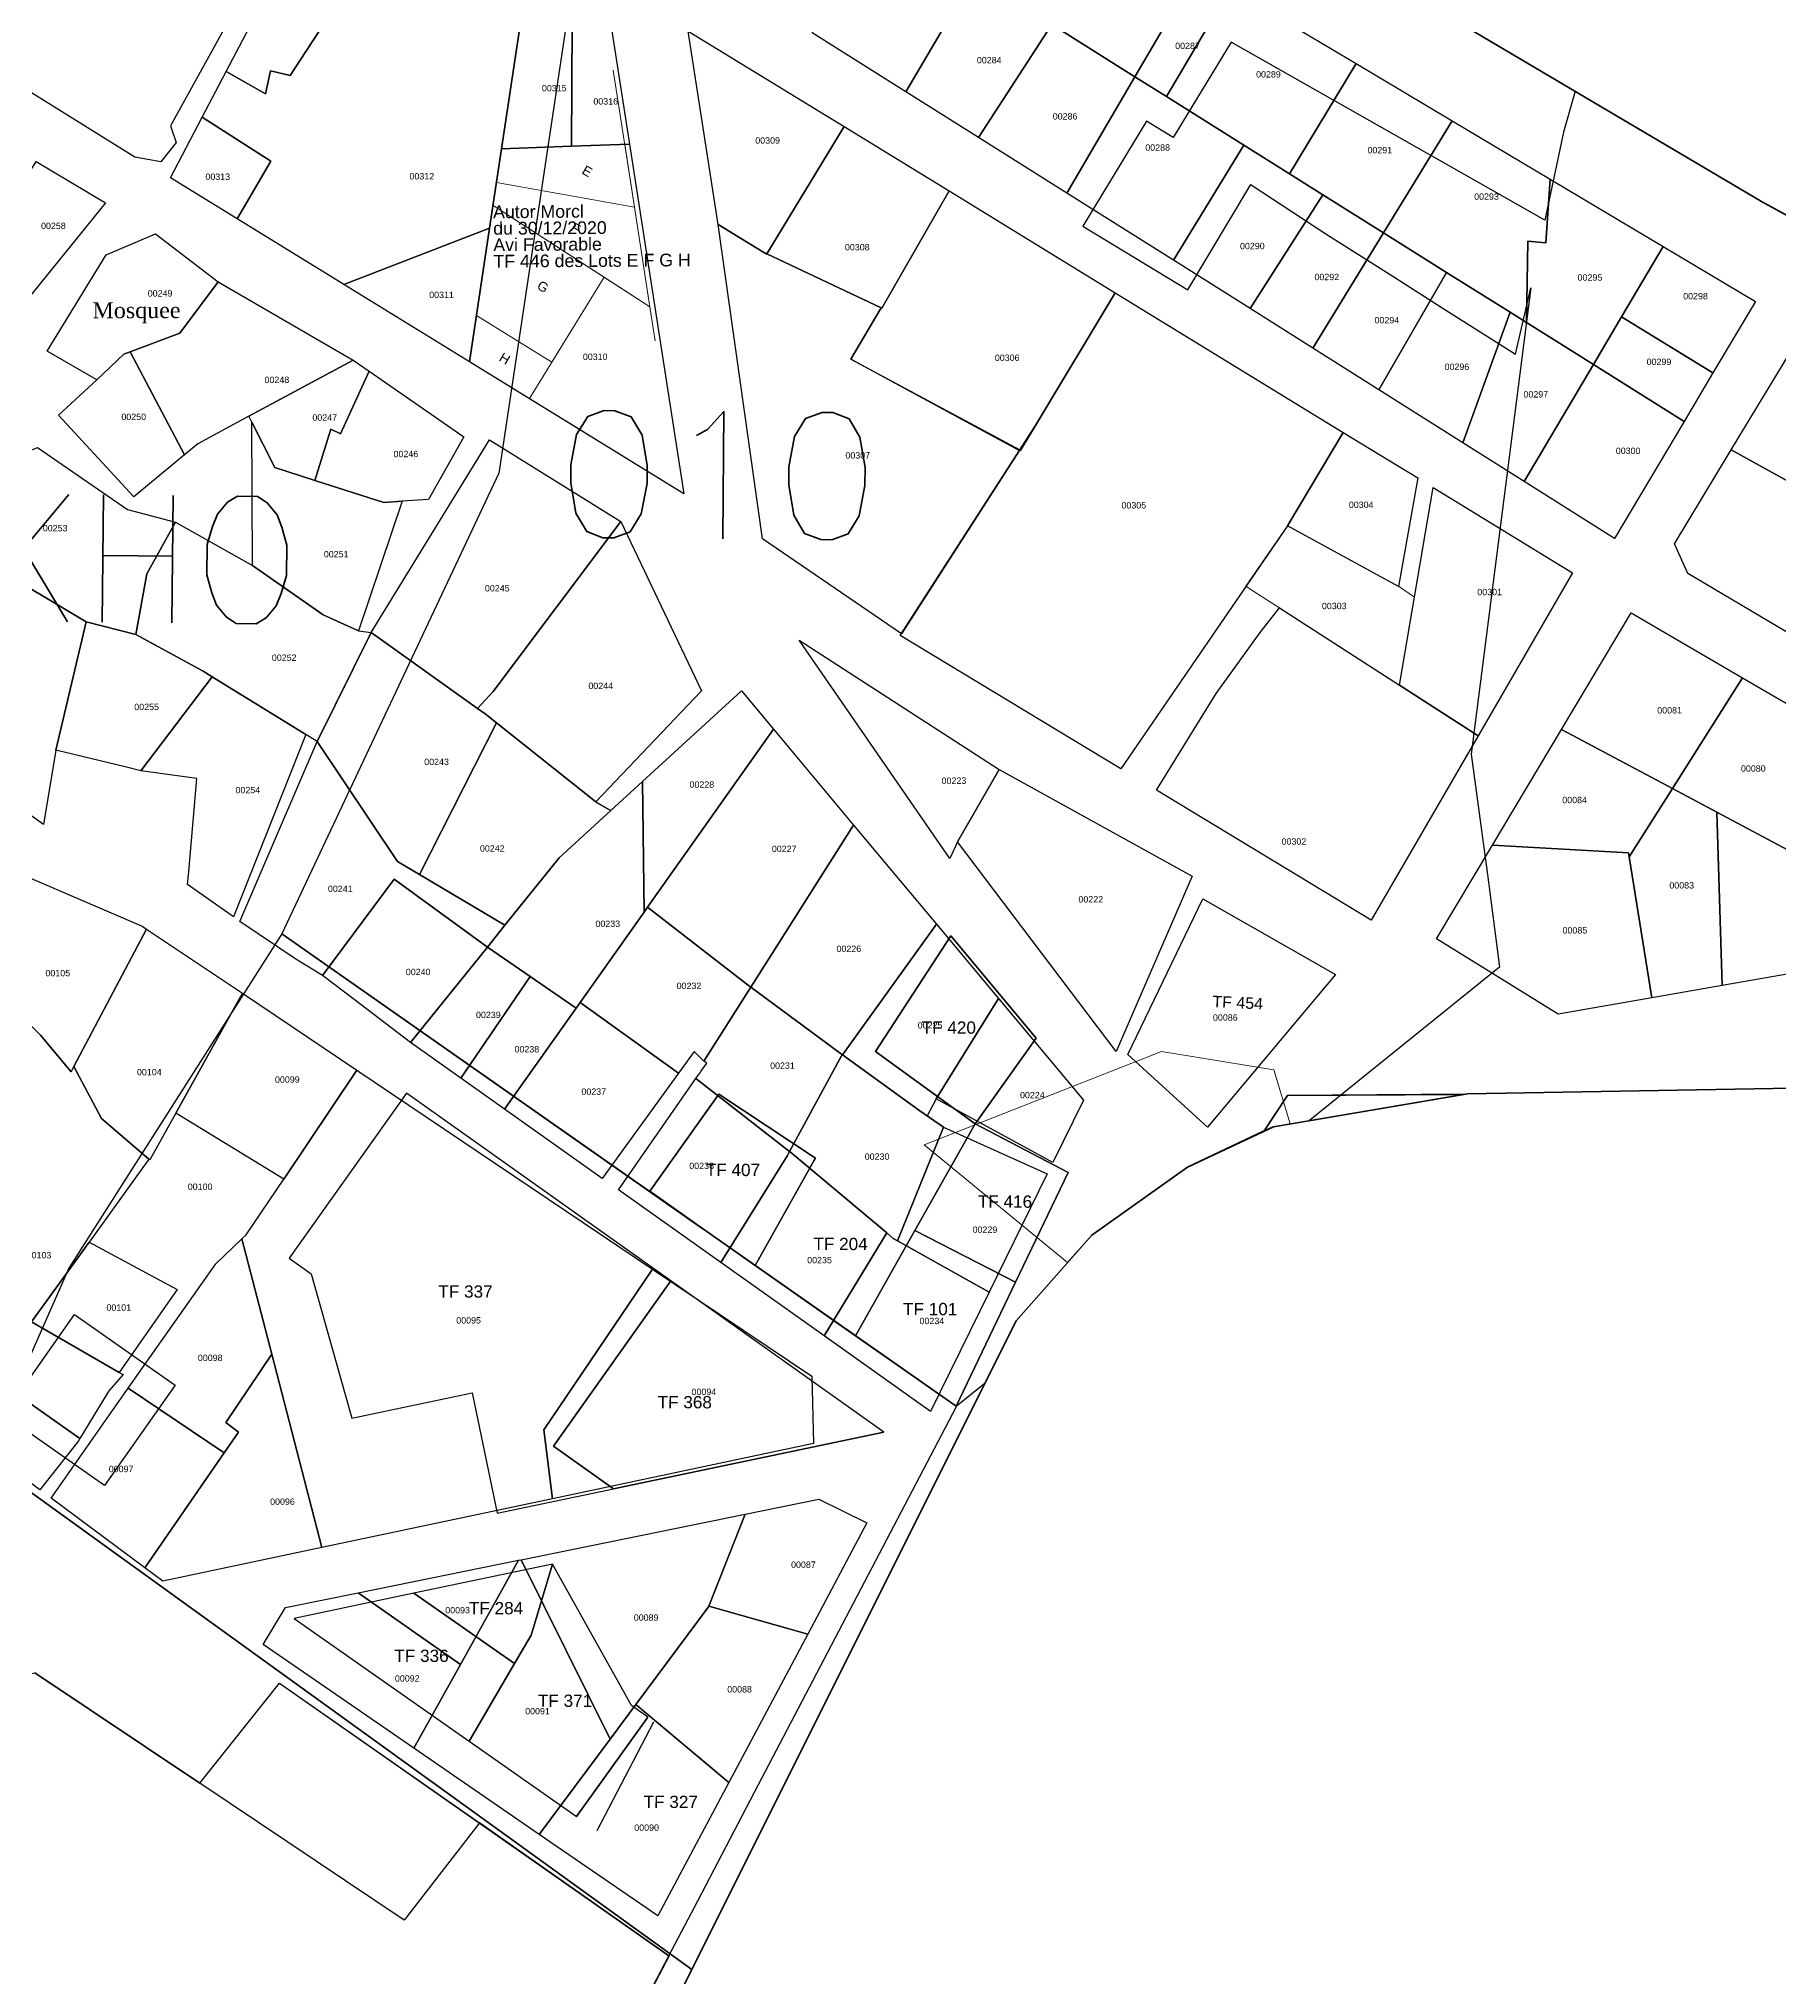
# Model space of a CAD drawing. Header units: metres. Extents: x 251686 to 255059, y 1627526 to 1631912.
# Drawn here: x 254549.1 to 254823, y 1628046.4 to 1628351.4 of the extents above; entities that cross this region are included whole.
import ezdxf
from ezdxf.enums import TextEntityAlignment as Align

# ---------------------------------------------------------------- set-up
doc = ezdxf.new("R2010")
doc.units = ezdxf.units.M
doc.header["$MEASUREMENT"] = 0
doc.linetypes.add('DGN Style 2', pattern=[29.229957, 17.537974, -11.691983])
for name, color, linetype, lineweight in [('Autorisation de Morceller', 7, 'Continuous', 0), ('Limites des CA Rufisque', 5, 'Continuous', 53), ('limites_communes_2025', 7, 'Continuous', 0), ('MORCELLEMENT', 7, 'Continuous', 0), ('Nom_rues', 7, 'Continuous', 0), ('Numero_TF', 7, 'Continuous', 0), ('Régularisation', 1, 'Continuous', 40)]:
    doc.layers.add(name, color=color, linetype=linetype, lineweight=lineweight)
for name, color, linetype in [('limites_parcelles', 7, 'Continuous'), ('limites_sections', 7, 'Continuous'), ('limites_tf', 7, 'Continuous'), ('numero_lot', 7, 'Continuous'), ('numero_parcelle', 7, 'Continuous')]:
    doc.layers.add(name, color=color, linetype=linetype)
doc.styles.add('ROMANC', font='romanc.shx', dxfattribs={"height": 0.2})
doc.styles.add('Style-Arial', font='arial.ttf')
doc.styles.add('Style-FANCY', font='times.ttf')
doc.styles.add('Style-STANDARD', font='STANDARD.shx')
doc.styles.add('Style-txt', font='txt.shx')

msp = doc.modelspace()

# ---------------------------------------------------------------- linework, layer by layer
at = {"layer": 'Autorisation de Morceller', "color": 2, "linetype": 'Continuous', "lineweight": 13}
for p, q in [((254639.498907, 1628346.427621), (254642.846838, 1628324.874302)), ((254621.133403, 1628328.724813), (254642.846838, 1628324.874302)), ((254645.281154, 1628309.2031), (254620.590862, 1628325.122817)), ((254626.346138, 1628294.758295), (254638.09889, 1628313.834018))]:
    msp.add_line(p, q, dxfattribs=at)
at = {"layer": 'Autorisation de Morceller', "color": 2, "linetype": 'Continuous', "lineweight": 13, "flags": 128}
msp.add_lwpolyline([(254621.133403, 1628328.724813), (254642.846838, 1628324.874302), (254645.281154, 1628309.2031), (254638.09889, 1628313.834018), (254620.590862, 1628325.122817), (254621.133403, 1628328.724813)], close=True, dxfattribs=at)
msp.add_lwpolyline([(254634.887215, 1628289.496069), (254626.346138, 1628294.758295), (254638.098914, 1628313.834002), (254645.281154, 1628309.2031), (254646.116035, 1628303.828401)], dxfattribs=at)
at = {"layer": 'Autorisation de Morceller', "color": 2, "linetype": 'Continuous', "lineweight": 13}
for points in [[(254641.317095, 1628334.722486), (254645.281154, 1628309.2031), (254620.591283, 1628325.122543), (254621.938221, 1628334.064506)], [(254641.317095, 1628334.722486), (254642.846838, 1628324.874302), (254621.133403, 1628328.724813), (254621.938221, 1628334.064506)], [(254620.591283, 1628325.122543), (254638.09889, 1628313.834018), (254626.346209, 1628294.758251), (254616.894639, 1628300.5815)], [(254620.591283, 1628325.122545), (254638.09889, 1628313.834018), (254629.869562, 1628300.477075), (254617.982107, 1628307.801079)]]:
    msp.add_3dface(points, dxfattribs=at)
at = {"layer": 'Limites des CA Rufisque', "color": 1, "linetype": 'Continuous', "lineweight": 70, "extrusion": (4.73613e-08, -2.66677e-08, 1), "elevation": -0.031309, "flags": 128}
msp.add_lwpolyline([(254254.3961, 1628625.9535), (254251.157067, 1628819.123021), (254244.95067, 1628605.357237), (254530.959501, 1628477.754889), (254381.885013, 1628242.498279), (254651.876115, 1628047.603031), (254702.8976, 1628149.646), (254714.8038, 1628163.1398), (254729.8851, 1628173.8554), (254741.937757, 1628179.527217), (254745.582431, 1628185.089638), (254773.63346, 1628185.313333), (254773.9383, 1628185.3648), (255059.3394, 1628190.3528), (254884.8597, 1628290.4389), (254820.169, 1628325.7609), (254650.3061, 1628426.1705), (254597.1248, 1628455.9362), (254528.9207, 1628489.0054), (254260.5899, 1628602.7607), (254249.1013, 1628608.8357), (254254.3961, 1628625.9535)], close=True, dxfattribs=at)
at = {"layer": 'limites_communes_2025', "color": 3, "lineweight": 80, "flags": 128}
for points in [[(254260.5899, 1628602.7607), (254528.9207, 1628489.0054), (254597.1248, 1628455.9362), (254650.3061, 1628426.1705), (254820.169, 1628325.7609), (254884.8597, 1628290.4389), (255059.3394, 1628190.3528), (254773.9383, 1628185.3648), (254743.3789, 1628180.2054), (254729.8851, 1628173.8554), (254714.8038, 1628163.1398), (254702.8976, 1628149.646), (254642.1756, 1628028.202), (254627.0943, 1628011.9301), (254587.0098, 1627982.9582), (254538.1941, 1627952.0019), (254300.4655, 1627793.2515)], [(254820.169, 1628325.7609), (254650.3061, 1628426.1705)], [(255059.3394, 1628190.3528), (254884.8597, 1628290.4389), (254820.169, 1628325.7609)], [(254773.9383, 1628185.3648), (255059.3394, 1628190.3528)], [(254743.3789, 1628180.2054), (254773.9383, 1628185.3648)], [(254729.8851, 1628173.8554), (254743.3789, 1628180.2054)], [(254714.8038, 1628163.1398), (254729.8851, 1628173.8554)], [(254702.8976, 1628149.646), (254714.8038, 1628163.1398)], [(254642.1756, 1628028.202), (254702.8976, 1628149.646)]]:
    msp.add_lwpolyline(points, dxfattribs=at)
at = {"layer": 'limites_parcelles', "flags": 128}
for points in [[(254609.804831, 1628377.98392), (254588.67606, 1628345.569696), (254585.573776, 1628346.332666), (254584.802004, 1628342.710274), (254578.62287, 1628346.216608), (254593.778904, 1628375.046445), (254596.621746, 1628374.022832), (254606.950325, 1628379.727627), (254609.804831, 1628377.98392)], [(254626.962029, 1628367.451732), (254621.938221, 1628334.064506), (254620.056807, 1628321.53805), (254597.123322, 1628312.703641), (254580.336647, 1628323.03665), (254585.606576, 1628332.120344), (254574.838869, 1628339.00666), (254578.62287, 1628346.216608), (254584.802004, 1628342.710274), (254585.573776, 1628346.332666), (254588.67606, 1628345.569696), (254609.804831, 1628377.98392), (254626.962029, 1628367.451732)], [(254581.324995, 1628358.494915), (254569.841075, 1628337.684904), (254570.747339, 1628335.036549), (254568.303956, 1628331.990396), (254564.241607, 1628332.711144), (254539.14141, 1628348.295857), (254553.312591, 1628374.823033), (254581.324995, 1628358.494915)], [(254708.497733, 1628353.607537), (254696.966813, 1628335.827929), (254685.56831, 1628343.01284), (254693.907086, 1628357.154468), (254696.32802, 1628361.260747), (254708.497733, 1628353.607537)], [(254736.589423, 1628359.263312), (254756.389984, 1628347.46701), (254745.898218, 1628330.129875), (254738.746641, 1628334.624131), (254726.5469, 1628342.287274), (254736.589423, 1628359.263312)], [(254651.300462, 1628352.575382), (254675.839298, 1628337.539467), (254663.693447, 1628317.518062), (254663.653602, 1628317.447958), (254663.042626, 1628317.826612), (254656.03151, 1628322.131161), (254651.300462, 1628352.575382)], [(254771.513342, 1628338.450385), (254760.712195, 1628320.822487), (254751.176766, 1628326.811495), (254745.898218, 1628330.129875), (254756.389984, 1628347.46701), (254771.513342, 1628338.450385)], [(254726.5469, 1628342.287274), (254738.746641, 1628334.624131), (254727.636575, 1628316.505438), (254710.889397, 1628327.058575), (254721.598914, 1628345.38638), (254726.5469, 1628342.287274)], [(254675.839298, 1628337.539467), (254692.365447, 1628327.415892), (254681.77625, 1628308.958343), (254681.656115, 1628309.008074), (254663.693447, 1628317.518062), (254675.839298, 1628337.539467)], [(254786.937141, 1628329.264425), (254786.230104, 1628319.261105), (254783.38904, 1628319.514592), (254783.188547, 1628306.711969), (254780.614388, 1628308.326302), (254770.618215, 1628314.604296), (254760.712195, 1628320.822487), (254771.513342, 1628338.450385), (254786.937141, 1628329.264425)], [(254650.608292, 1628279.791502), (254616.894733, 1628300.53721), (254620.056807, 1628321.53805), (254621.938221, 1628334.064506), (254632.929209, 1628334.43993), (254642.05003, 1628334.751029), (254650.608292, 1628279.791502)], [(254739.696154, 1628308.901982), (254727.636575, 1628316.505438), (254738.746641, 1628334.624131), (254745.898218, 1628330.129875), (254751.176766, 1628326.811495), (254739.696154, 1628308.901982)], [(254786.937141, 1628329.264425), (254804.694575, 1628318.673612), (254798.159009, 1628307.606664), (254793.725593, 1628300.095167), (254783.188547, 1628306.711969), (254783.38904, 1628319.514592), (254786.230104, 1628319.261105), (254786.937141, 1628329.264425)], [(254692.365447, 1628327.415892), (254718.496805, 1628311.403487), (254705.952827, 1628290.541022), (254703.541711, 1628286.514779), (254703.391502, 1628286.594445), (254683.923926, 1628297.121301), (254676.883936, 1628300.9357), (254681.656115, 1628309.008074), (254681.77625, 1628308.958343), (254692.365447, 1628327.415892)], [(254663.693447, 1628317.518062), (254681.656115, 1628309.008074), (254676.883936, 1628300.9357), (254703.490017, 1628286.715004), (254684.850243, 1628257.757799), (254662.986724, 1628272.70887), (254656.03151, 1628322.131161), (254663.042626, 1628317.826612), (254663.653602, 1628317.447958), (254663.693447, 1628317.518062)], [(254577.359054, 1628313.108104), (254571.326692, 1628305.02282), (254563.492128, 1628302.094248), (254562.512799, 1628301.731927), (254558.241424, 1628297.681388), (254550.419668, 1628302.204103), (254559.706291, 1628317.348087), (254567.509997, 1628320.64665), (254577.359054, 1628313.108104)], [(254598.561021, 1628300.804951), (254582.17863, 1628291.975659), (254574.137285, 1628287.636372), (254572.050891, 1628285.921268), (254563.492128, 1628302.094248), (254571.326692, 1628305.02282), (254577.359054, 1628313.108104), (254598.561021, 1628300.804951)], [(254718.496805, 1628311.403487), (254754.363555, 1628289.432541), (254745.575952, 1628274.749786), (254719.369736, 1628236.522865), (254684.675509, 1628257.486347), (254705.952827, 1628290.541022), (254718.496805, 1628311.403487)], [(254782.856189, 1628281.706983), (254773.180484, 1628287.805686), (254780.614388, 1628308.326302), (254783.188547, 1628306.711969), (254793.725593, 1628300.095167), (254782.856189, 1628281.706983)], [(254842.511067, 1628296.957208), (254831.843842, 1628277.639334), (254815.400246, 1628286.662913), (254825.573159, 1628303.479225), (254828.402422, 1628304.005842), (254842.511067, 1628296.957208)], [(254572.050891, 1628285.921268), (254564.074819, 1628279.301746), (254552.203223, 1628292.126517), (254558.241424, 1628297.681388), (254562.512799, 1628301.731927), (254563.492128, 1628302.094248), (254572.050891, 1628285.921268)], [(254601.105522, 1628299.040524), (254596.567443, 1628289.208394), (254595.065467, 1628289.955054), (254592.57373, 1628281.857938), (254586.247988, 1628283.883683), (254582.650876, 1628291.03659), (254582.17863, 1628291.975659), (254598.561021, 1628300.804951), (254601.105522, 1628299.040524)], [(254606.313568, 1628278.599092), (254603.403577, 1628278.382341), (254592.57373, 1628281.857938), (254595.065467, 1628289.955054), (254596.567443, 1628289.208394), (254601.105522, 1628299.040524), (254615.981793, 1628288.743113), (254610.453576, 1628278.898696), (254606.313568, 1628278.599092)], [(254606.313568, 1628278.599092), (254599.409451, 1628258.209721), (254593.862729, 1628260.717345), (254582.752889, 1628268.503023), (254582.650876, 1628291.03659), (254586.247988, 1628283.883683), (254592.57373, 1628281.857938), (254603.403577, 1628278.382341), (254606.313568, 1628278.599092)], [(254618.150739, 1628246.020908), (254601.430358, 1628257.964342), (254620.013606, 1628288.252334), (254640.706667, 1628275.43792), (254620.605024, 1628248.67702), (254618.150739, 1628246.020908)], [(254570.645194, 1628275.28623), (254566.123079, 1628267.204431), (254564.384858, 1628257.638806), (254556.558963, 1628259.621083), (254532.081222, 1628274.187059), (254539.621522, 1628283.275992), (254548.93432, 1628287.078123), (254563.079318, 1628277.279108), (254570.645194, 1628275.28623)], [(254831.843842, 1628277.639334), (254840.356057, 1628272.968187), (254830.978351, 1628253.953339), (254808.583881, 1628267.253909), (254806.502809, 1628271.899891), (254815.400246, 1628286.662913), (254831.843842, 1628277.639334)], [(254549.841417, 1628227.7302), (254539.061931, 1628235.386619), (254541.743068, 1628239.423487), (254520.250184, 1628256.436764), (254532.081222, 1628274.187059), (254556.558963, 1628259.621083), (254551.824716, 1628239.446754), (254549.841417, 1628227.7302)], [(254582.752889, 1628268.503023), (254593.862729, 1628260.717345), (254599.409451, 1628258.209721), (254601.430358, 1628257.964342), (254592.898497, 1628240.811761), (254576.412309, 1628250.955431), (254574.979998, 1628251.852278), (254564.384858, 1628257.638806), (254566.123079, 1628267.204431), (254570.645194, 1628275.28623), (254582.752889, 1628268.503023)], [(254636.777801, 1628231.321409), (254621.126487, 1628243.747391), (254619.352966, 1628245.143534), (254618.150739, 1628246.020908), (254620.605024, 1628248.67702), (254640.706667, 1628275.43792), (254653.370379, 1628248.752638), (254636.777801, 1628231.321409)], [(254775.587246, 1628241.713461), (254758.771334, 1628212.709764), (254724.969943, 1628233.138274), (254734.373149, 1628248.35142), (254741.311774, 1628257.976971), (254744.328593, 1628261.824226), (254763.196759, 1628249.686216), (254775.587246, 1628241.713461)], [(254564.384858, 1628257.638806), (254574.979998, 1628251.852278), (254576.412309, 1628250.955431), (254565.174467, 1628236.19701), (254562.932809, 1628236.751931), (254551.824716, 1628239.446754), (254556.558963, 1628259.621083), (254564.384858, 1628257.638806)], [(254618.150739, 1628246.020908), (254619.352966, 1628245.143534), (254621.126487, 1628243.747391), (254609.039577, 1628219.855469), (254605.544206, 1628221.927754), (254592.898497, 1628240.811761), (254601.430358, 1628257.964342), (254618.150739, 1628246.020908)], [(254591.151948, 1628241.88782), (254579.756455, 1628213.240526), (254572.536958, 1628218.320982), (254572.712302, 1628220.351729), (254574.008819, 1628234.957185), (254565.174467, 1628236.19701), (254576.412309, 1628250.955431), (254591.151948, 1628241.88782)], [(254664.726197, 1628242.727824), (254644.917442, 1628214.737392), (254644.379108, 1628213.976022), (254644.111684, 1628234.50887), (254659.661407, 1628248.767156), (254664.726197, 1628242.727824)], [(254831.344674, 1628242.572264), (254825.158158, 1628223.274732), (254813.13133, 1628229.688063), (254806.161583, 1628233.402608), (254817.203277, 1628250.811024), (254831.344674, 1628242.572264)], [(254622.460233, 1628211.885092), (254609.039577, 1628219.855469), (254621.126487, 1628243.747391), (254636.777801, 1628231.321409), (254639.121415, 1628229.926582), (254630.997212, 1628222.48658), (254622.460233, 1628211.885092)], [(254677.333153, 1628227.634367), (254661.139241, 1628202.142698), (254660.788607, 1628202.391931), (254644.917442, 1628214.737392), (254664.726197, 1628242.727824), (254677.333153, 1628227.634367)], [(254806.161583, 1628233.402608), (254799.345209, 1628222.665067), (254799.253763, 1628223.284961), (254777.827354, 1628224.495724), (254788.707198, 1628242.6939), (254806.161583, 1628233.402608)], [(254609.039577, 1628219.855469), (254622.460233, 1628211.885092), (254619.697698, 1628208.448137), (254605.050518, 1628219.156147), (254593.743565, 1628204.0075), (254589.589376, 1628206.559738), (254580.747996, 1628212.510843), (254592.898497, 1628240.811761), (254605.544206, 1628221.927754), (254609.039577, 1628219.855469)], [(254619.697698, 1628208.448137), (254622.460233, 1628211.885092), (254630.997212, 1628222.48658), (254639.121415, 1628229.926582), (254644.111684, 1628234.50887), (254644.379108, 1628213.976022), (254634.280298, 1628199.720313), (254633.662228, 1628198.838738), (254626.40948, 1628203.832846), (254619.697698, 1628208.448137)], [(254813.964402, 1628202.415383), (254802.916981, 1628200.489567), (254799.345209, 1628222.665067), (254806.161583, 1628233.402608), (254813.13133, 1628229.688063), (254813.964402, 1628202.415383)], [(254690.361284, 1628212.061801), (254675.556222, 1628191.50417), (254675.435995, 1628191.593907), (254661.139241, 1628202.142698), (254677.333153, 1628227.634367), (254690.361284, 1628212.061801)], [(254825.158158, 1628223.274732), (254845.90712, 1628212.240748), (254845.807612, 1628212.020481), (254848.652254, 1628210.216741), (254845.307085, 1628207.878627), (254813.964402, 1628202.415383), (254813.13133, 1628229.688063), (254825.158158, 1628223.274732)], [(254799.345209, 1628222.665067), (254802.916981, 1628200.489567), (254788.190413, 1628197.925153), (254769.029841, 1628209.77294), (254777.827354, 1628224.495724), (254799.253763, 1628223.284961), (254799.345209, 1628222.665067)], [(254566.092083, 1628211.294925), (254554.650016, 1628189.684876), (254554.201951, 1628188.813695), (254549.39778, 1628194.603587), (254547.382812, 1628196.609276), (254532.549987, 1628205.416536), (254538.019178, 1628223.502208), (254565.370857, 1628211.773341), (254566.092083, 1628211.294925)], [(254607.630274, 1628193.447761), (254598.753199, 1628200.198417), (254593.743565, 1628204.0075), (254605.050518, 1628219.156147), (254619.697698, 1628208.448137), (254607.630274, 1628193.447761)], [(254661.139241, 1628202.142698), (254653.754782, 1628190.5337), (254652.24105, 1628192.040461), (254649.768539, 1628188.614178), (254634.280298, 1628199.720313), (254644.379108, 1628213.976022), (254644.917442, 1628214.737392), (254660.788607, 1628202.391931), (254661.139241, 1628202.142698)], [(254700.129883, 1628200.382371), (254690.31472, 1628184.567054), (254690.31472, 1628184.567054), (254688.890079, 1628181.904593), (254691.445151, 1628180.128913), (254687.743991, 1628182.701081), (254675.556222, 1628191.50417), (254690.361284, 1628212.061801), (254700.129883, 1628200.382371)], [(254581.147853, 1628201.227967), (254570.659688, 1628182.330577), (254566.585962, 1628174.979936), (254566.445662, 1628175.099633), (254559.009607, 1628181.513556), (254554.650016, 1628189.684876), (254566.092083, 1628211.294925), (254581.147853, 1628201.227967)], [(254649.768539, 1628188.614178), (254637.76468, 1628172.073688), (254622.41697, 1628182.960111), (254633.662228, 1628198.838738), (254634.280298, 1628199.720313), (254649.768539, 1628188.614178)], [(254675.556222, 1628191.50417), (254675.436572, 1628191.343867), (254667.23985, 1628176.322418), (254652.50097, 1628187.760339), (254652.892379, 1628188.299793), (254653.185774, 1628188.697498), (254653.313352, 1628188.864289), (254654.244337, 1628190.22402), (254653.754782, 1628190.5337), (254661.139241, 1628202.142698), (254675.435995, 1628191.593907), (254675.556222, 1628191.50417)], [(254554.650016, 1628189.684876), (254559.009607, 1628181.513556), (254566.445662, 1628175.099633), (254557.024263, 1628162.015685), (254547.991658, 1628149.482728), (254561.772304, 1628141.543186), (254562.383211, 1628141.194537), (254560.118657, 1628138.668885), (254555.565291, 1628131.127106), (254532.153177, 1628147.665874), (254545.160129, 1628175.940659), (254547.382812, 1628196.609276), (254549.39778, 1628194.603587), (254554.201951, 1628188.813695), (254554.650016, 1628189.684876)], [(254684.225166, 1628162.259238), (254683.564205, 1628162.627775), (254682.542053, 1628163.485561), (254667.400153, 1628176.202768), (254667.23985, 1628176.322418), (254675.436572, 1628191.343867), (254675.556222, 1628191.50417), (254687.743991, 1628182.701081), (254691.445151, 1628180.128913), (254684.225166, 1628162.259238)], [(254645.70898, 1628157.789609), (254628.564382, 1628132.525785), (254629.969675, 1628121.667195), (254593.641255, 1628113.992073), (254585.76974, 1628144.409043), (254581.087088, 1628162.5513), (254581.735763, 1628163.172901), (254587.656467, 1628171.968047), (254599.178886, 1628189.097526), (254645.70898, 1628157.789609)], [(254656.418376, 1628158.834497), (254640.329322, 1628170.249298), (254652.50097, 1628187.760339), (254667.23985, 1628176.322418), (254666.901248, 1628175.69153), (254656.418376, 1628158.834497)], [(254672.677736, 1628147.300068), (254656.418376, 1628158.834497), (254666.901248, 1628175.69153), (254667.23985, 1628176.322418), (254667.400153, 1628176.202768), (254682.542053, 1628163.485561), (254672.677736, 1628147.300068)], [(254698.646286, 1628154.161147), (254689.427983, 1628135.416713), (254672.677736, 1628147.300068), (254682.542053, 1628163.485561), (254683.564205, 1628162.627775), (254684.225166, 1628162.259238), (254698.646286, 1628154.161147)], [(254585.76974, 1628144.409043), (254578.533298, 1628133.670533), (254580.547112, 1628132.164926), (254578.304246, 1628128.909201), (254563.198283, 1628139.056057), (254576.955459, 1628158.621103), (254581.087088, 1628162.5513), (254585.76974, 1628144.409043)], [(254645.70898, 1628157.789609), (254670.762077, 1628140.944575), (254671.036562, 1628130.353421), (254629.969675, 1628121.667195), (254628.564382, 1628132.525785), (254645.70898, 1628157.789609)], [(254528.102848, 1628138.84504), (254532.153177, 1628147.665874), (254555.565291, 1628131.127106), (254555.395909, 1628130.846668), (254549.302799, 1628123.081298), (254528.102848, 1628138.84504)], [(254593.641255, 1628113.992073), (254568.62926, 1628108.693465), (254565.803929, 1628110.7973), (254578.304246, 1628128.909201), (254580.547112, 1628132.164926), (254578.533298, 1628133.670533), (254585.76974, 1628144.409043), (254593.641255, 1628113.992073)], [(254671.836841, 1628121.623795), (254679.406802, 1628117.860627), (254670.115578, 1628100.376237), (254654.52276, 1628104.791002), (254660.280329, 1628119.266731), (254671.836841, 1628121.623795)], [(254625.020953, 1628112.084159), (254660.280329, 1628119.266731), (254654.52276, 1628104.791002), (254654.482984, 1628104.690894), (254643.066521, 1628089.321957), (254638.998457, 1628083.851647), (254625.020953, 1628112.084159)], [(254638.998457, 1628083.851647), (254627.861162, 1628068.863419), (254608.106478, 1628082.450128), (254615.467379, 1628095.599332), (254624.61107, 1628112.003199), (254625.020953, 1628112.084159), (254638.998457, 1628083.851647)], [(254615.467379, 1628095.599332), (254608.106478, 1628082.450128), (254584.424897, 1628098.738233), (254587.952111, 1628104.53735), (254599.348666, 1628106.86404), (254615.467379, 1628095.599332)], [(254670.115578, 1628100.376237), (254657.717302, 1628077.053693), (254643.066521, 1628089.321957), (254654.482984, 1628104.690894), (254654.52276, 1628104.791002), (254670.115578, 1628100.376237)], [(254657.717302, 1628077.053693), (254646.533916, 1628056.034341), (254627.861162, 1628068.863419), (254638.998457, 1628083.851647), (254643.066521, 1628089.321957), (254657.717302, 1628077.053693)]]:
    msp.add_lwpolyline(points, close=True, dxfattribs=at)
at = {"layer": 'limites_parcelles', "color": 7, "lineweight": 0, "flags": 128}
msp.add_lwpolyline([(254745.575952, 1628274.749786), (254763.049564, 1628265.246862), (254765.567892, 1628263.487758), (254763.203343, 1628249.681979), (254739.430847, 1628264.975852), (254739.045697, 1628265.224125), (254745.575952, 1628274.749786)], close=True, dxfattribs=at)
at = {"layer": 'limites_parcelles'}
for points in [[(254621.938221, 1628334.064506), (254626.962029, 1628367.451732), (254633.071705, 1628363.705198), (254632.929209, 1628334.43993)], [(254731.481549, 1628362.302038), (254721.598914, 1628345.38638), (254708.497733, 1628353.607537), (254718.982267, 1628369.744453)], [(254693.907086, 1628357.154468), (254685.56831, 1628343.01284), (254670.824369, 1628352.310388), (254679.112975, 1628366.521912)], [(254633.071705, 1628363.705198), (254638.019529, 1628360.676104), (254642.05003, 1628334.751029), (254632.929209, 1628334.43993)], [(254731.481549, 1628362.302038), (254736.589423, 1628359.263312), (254726.5469, 1628342.287274), (254721.598914, 1628345.38638)], [(254721.598914, 1628345.38638), (254710.889397, 1628327.058575), (254696.966813, 1628335.827929), (254708.497733, 1628353.607537)], [(254580.336647, 1628323.03665), (254569.839976, 1628329.493519), (254574.838869, 1628339.00666), (254585.606576, 1628332.120344)], [(254548.700567, 1628332.025168), (254559.637309, 1628325.569315), (254540.877416, 1628302.482131), (254533.405118, 1628307.265696)], [(254760.712195, 1628320.822487), (254749.60222, 1628302.663787), (254739.696154, 1628308.901982), (254751.176766, 1628326.811495)], [(254616.894733, 1628300.53721), (254597.123322, 1628312.703641), (254620.056807, 1628321.53805)], [(254770.618215, 1628314.604296), (254759.989081, 1628296.116649), (254749.60222, 1628302.663787), (254760.712195, 1628320.822487)], [(254804.694575, 1628318.673612), (254819.216958, 1628310.035665), (254812.531806, 1628298.778339), (254798.159009, 1628307.606664)], [(254773.180484, 1628287.805686), (254759.989081, 1628296.116649), (254770.618215, 1628314.604296), (254780.614388, 1628308.326302)], [(254812.531806, 1628298.778339), (254807.988672, 1628291.136566), (254793.725593, 1628300.095167), (254798.159009, 1628307.606664)], [(254807.988672, 1628291.136566), (254797.069237, 1628272.758269), (254782.856189, 1628281.706983), (254793.725593, 1628300.095167)], [(254754.363555, 1628289.432541), (254766.082086, 1628282.25837), (254763.040938, 1628265.198474), (254745.575952, 1628274.749786)], [(254775.587246, 1628241.713461), (254763.196759, 1628249.686216), (254768.535949, 1628280.76378), (254790.440662, 1628267.322056)], [(254817.203277, 1628250.811024), (254806.161583, 1628233.402608), (254788.707198, 1628242.6939), (254799.676757, 1628261.022305)], [(254700.246773, 1628236.40872), (254693.661891, 1628225.041607), (254692.467742, 1628222.418409), (254668.744498, 1628256.759464)], [(254730.590642, 1628219.615904), (254718.642271, 1628192.033679), (254693.661891, 1628225.041607), (254700.246773, 1628236.40872)], [(254732.279134, 1628216.0592), (254753.13019, 1628204.125299), (254733.022154, 1628180.134852), (254720.453629, 1628191.577781)], [(254607.630274, 1628193.447761), (254619.697698, 1628208.448137), (254626.40948, 1628203.832846), (254615.51451, 1628187.85501)], [(254626.40948, 1628203.832846), (254633.662228, 1628198.838738), (254622.41697, 1628182.960111), (254615.51451, 1628187.85501)], [(254570.659688, 1628182.330577), (254581.147853, 1628201.227967), (254599.178886, 1628189.097526), (254587.656467, 1628171.968047)], [(254708.690871, 1628174.57777), (254690.31472, 1628184.567054), (254700.129883, 1628200.382371), (254713.509087, 1628184.370541)], [(254707.804857, 1628172.785423), (254698.646286, 1628154.161147), (254684.225166, 1628162.259238), (254691.445151, 1628180.128913)], [(254561.772304, 1628141.543186), (254547.991658, 1628149.482728), (254557.024263, 1628162.015685), (254570.913772, 1628154.576479)], [(254565.803929, 1628110.7973), (254551.046085, 1628121.785102), (254563.198283, 1628139.056057), (254578.304246, 1628128.909201)], [(254615.467379, 1628095.599332), (254599.348666, 1628106.86404), (254624.61107, 1628112.003199)]]:
    msp.add_3dface(points, dxfattribs=at)
at = {"layer": 'limites_sections', "color": 112, "lineweight": 40, "extrusion": (3.13226e-08, -1.22909e-08, 1), "elevation": -0.01207, "flags": 128}
msp.add_lwpolyline([(254381.885013, 1628242.498279), (254651.876115, 1628047.603031), (254649.151342, 1628042.153484), (254282.056716, 1627781.848766), (254258.712942, 1627753.642236), (254158.402887, 1627667.719989), (254016.92288, 1627730.128102), (253789.717074, 1627795.718879), (253560.793059, 1627891.442229), (253461.178186, 1627935.950985), (253423.027767, 1627967.742968), (253305.375391, 1628033.502846), (253374.268487, 1628101.940239), (253388.282867, 1628177.212071), (253454.032863, 1628268.742801), (253456.858534, 1628379.83858), (253454.879488, 1628458.45481), (253488.589644, 1628500.414429), (253582.988286, 1628458.102486), (253644.43714, 1628425.981101), (253736.007323, 1628381.875383), (253766.757442, 1628373.202598), (253836.323408, 1628343.15576), (253837.103178, 1628319.100647), (253879.127588, 1628301.609786), (253897.943396, 1628292.248733), (253942.258351, 1628268.687297), (254032.48387, 1628219.152912), (254111.3613, 1628174.170812), (254127.468152, 1628196.627242), (254166.418264, 1628175.618587), (254262.032613, 1628116.192678), (254381.885013, 1628242.498279)], close=True, dxfattribs=at)
at = {"layer": 'limites_sections', "color": 112, "linetype": 'Continuous', "lineweight": 40, "extrusion": (3.06795e-07, 1.19366e-07, 1), "elevation": 0.272625, "flags": 128}
msp.add_lwpolyline([(254530.322787, 1628477.173188), (254534.960348, 1628486.077038), (254597.1248, 1628455.9362), (254650.3061, 1628426.1705), (254820.169, 1628325.7609), (254884.8597, 1628290.4389), (255059.3394, 1628190.3528), (254773.9383, 1628185.3648), (254773.320247, 1628185.260453), (254745.582431, 1628185.089638), (254741.937757, 1628179.527217), (254729.8851, 1628173.8554), (254714.8038, 1628163.1398), (254702.8976, 1628149.646), (254651.876115, 1628047.603031), (254381.885013, 1628242.498279), (254530.322787, 1628477.173188)], close=True, dxfattribs=at)
at = {"layer": 'limites_sections', "color": 112, "linetype": 'Continuous', "lineweight": 40}
msp.add_3dface([(254773.320247, 1628185.260453, 0.000023), (254743.3789, 1628180.2054, 0.000023), (254741.937757, 1628179.527217, 0.000023), (254745.582431, 1628185.089638, 0.000023)], dxfattribs=at)
at = {"layer": 'limites_tf', "color": 7, "linetype": 'Continuous', "lineweight": 30}
for p, q in [((254693.451351, 1628136.217828), (254587.366267, 1628210.545842)), ((254693.509209, 1628136.188773), (254587.366267, 1628210.545842)), ((254696.434033, 1628180.667454), (254711.0813, 1628173.007549)), ((254648.548361, 1628155.937011), (254630.126571, 1628129.96801)), ((254623.957421, 1628095.735238), (254626.571135, 1628100.208974)), ((254616.832626, 1628083.538519), (254623.957421, 1628095.735238)), ((254644.925073, 1628087.301833), (254633.740712, 1628071.705218)), ((254636.99902, 1628069.470034), (254645.917912, 1628086.576237))]:
    msp.add_line(p, q, dxfattribs=at)
at = {"layer": 'limites_tf', "color": 7, "linetype": 'Continuous', "lineweight": 30, "flags": 128}
for points in [[(254653.513463, 1628424.274559), (254653.437699, 1628402.505124), (254637.539039, 1628389.937658), (254621.514274, 1628282.997999), (254587.366267, 1628210.545842), (254653.299378, 1628164.357251), (254645.272167, 1628170.043578), (254656.098884, 1628185.331969), (254671.330679, 1628175.258167), (254671.088668, 1628174.843575), (254661.838622, 1628158.375194), (254677.629221, 1628147.313294), (254686.975231, 1628163.890344), (254696.434033, 1628180.667454), (254680.770161, 1628192.025659), (254692.60577, 1628210.255998), (254706.031778, 1628194.104901), (254696.434033, 1628180.667454), (254711.0813, 1628173.007549), (254702.809219, 1628155.745587), (254693.455468, 1628136.226421), (254693.456744, 1628136.225527), (254693.458958, 1628136.223976), (254698.035956, 1628139.922712)], [(254790.853984, 1628343.089634), (254789.013296, 1628336.667221), (254786.096744, 1628322.80681), (254786.096744, 1628322.806812), (254771.418622, 1628331.148314), (254736.717242, 1628350.849692), (254727.6214, 1628335.849062), (254723.395694, 1628338.374244), (254713.387213, 1628321.858684), (254729.893155, 1628311.869523), (254739.84224, 1628328.411433), (254739.901619, 1628328.375431), (254751.653393, 1628320.691625), (254762.345037, 1628313.887957), (254770.366105, 1628308.787667), (254770.366187, 1628308.787614), (254770.36627, 1628308.787562), (254781.482042, 1628301.722615), (254783.86328, 1628312.192659), (254774.519715, 1628238.835909), (254777.014313, 1628220.224518), (254776.996571, 1628220.194531), (254777.040179, 1628219.8639), (254778.90259, 1628205.743337), (254778.958748, 1628205.317551), (254749.073446, 1628181.166821)], [(254641.381324, 1628036.58936), (254648.277468, 1628049.765645), (254648.278036, 1628049.766729), (254618.450905, 1628070.660587), (254648.278036, 1628049.766729), (254652.793414, 1628058.394148), (254652.793761, 1628058.394809), (254661.745259, 1628075.498208), (254661.745333, 1628075.498349), (254693.509209, 1628136.188773), (254693.458958, 1628136.223976), (254693.451351, 1628136.217828), (254677.625275, 1628147.306294), (254661.835758, 1628158.369145), (254661.833069, 1628158.365307), (254654.805718, 1628163.290188), (254654.221392, 1628163.704114), (254587.366267, 1628210.545842), (254553.87057, 1628157.92639), (254543.679986, 1628134.847057), (254554.745788, 1628150.637976), (254570.55492, 1628139.559411), (254559.476355, 1628123.750279), (254543.670828, 1628134.826317)], [(254641.381324, 1628036.58936), (254648.277468, 1628049.765645), (254648.278036, 1628049.766729), (254618.450905, 1628070.660587), (254618.450905, 1628070.660587), (254648.278036, 1628049.766729), (254652.793414, 1628058.394148), (254652.793761, 1628058.394809), (254661.745259, 1628075.498208), (254661.745333, 1628075.498349), (254693.509209, 1628136.188773), (254693.451351, 1628136.217828), (254677.625275, 1628147.306294), (254661.833069, 1628158.365307), (254654.805718, 1628163.290188), (254654.221392, 1628163.704114), (254587.366267, 1628210.545842), (254553.87057, 1628157.92639), (254543.679986, 1628134.847057), (254554.745788, 1628150.637976), (254570.55492, 1628139.559411), (254559.476355, 1628123.750279), (254543.670828, 1628134.826317)], [(254641.381324, 1628036.58936), (254648.277468, 1628049.765645), (254648.278035, 1628049.766728), (254618.441254, 1628070.660604), (254606.620418, 1628055.364297), (254574.460593, 1628076.904676), (254548.489772, 1628094.284107), (254574.460593, 1628076.904676), (254586.977144, 1628092.663041), (254618.441254, 1628070.660604), (254648.278035, 1628049.766728), (254652.793414, 1628058.394148), (254652.793761, 1628058.394809), (254661.745259, 1628075.498208), (254661.745333, 1628075.498349), (254693.509209, 1628136.188773), (254693.451351, 1628136.217828), (254677.625275, 1628147.306294), (254661.833069, 1628158.365307), (254654.805718, 1628163.290188), (254654.221392, 1628163.704114), (254653.296026, 1628164.352467), (254587.366267, 1628210.545842), (254587.366267, 1628210.545842), (254553.87057, 1628157.92639), (254543.679986, 1628134.847057), (254554.745788, 1628150.637976), (254570.55492, 1628139.559411), (254559.476355, 1628123.750279), (254543.670828, 1628134.826317)]]:
    msp.add_lwpolyline(points, dxfattribs=at)
for points in [[(254588.531899, 1628159.516302), (254591.973197, 1628157.058813), (254598.371112, 1628134.347307), (254617.294977, 1628138.310002), (254621.257672, 1628119.386136), (254639.53472, 1628123.253445), (254630.126571, 1628129.96801), (254648.548361, 1628155.937011), (254606.96329, 1628185.456332), (254588.531899, 1628159.516302)], [(254656.098884, 1628185.331969), (254671.330679, 1628175.258167), (254671.088668, 1628174.843575), (254661.833069, 1628158.365307), (254654.805718, 1628163.290188), (254645.272167, 1628170.043578), (254656.098884, 1628185.331969)], [(254671.088668, 1628174.843575), (254671.330679, 1628175.258167), (254656.098884, 1628185.331969), (254645.272167, 1628170.043578), (254653.299378, 1628164.357251), (254654.22479, 1628163.708966), (254661.838622, 1628158.375194), (254671.088668, 1628174.843575)], [(254711.0813, 1628173.007549), (254696.434033, 1628180.667454), (254686.975231, 1628163.890344), (254702.808787, 1628155.745794), (254702.809219, 1628155.745587), (254711.0813, 1628173.007549)], [(254677.629221, 1628147.313294), (254677.629863, 1628147.312844), (254693.455468, 1628136.226421), (254702.809219, 1628155.745587), (254702.808787, 1628155.745794), (254686.975231, 1628163.890344), (254677.629221, 1628147.313294)], [(254626.571135, 1628100.208974), (254623.954626, 1628095.730454), (254616.832626, 1628083.538519), (254632.641758, 1628072.459954), (254633.740712, 1628071.705218), (254644.925073, 1628087.301833), (254642.370616, 1628089.130426), (254629.955538, 1628111.40509), (254626.571135, 1628100.208974)], [(254606.620418, 1628055.364297), (254574.460593, 1628076.904676), (254548.489772, 1628094.284107), (254574.460593, 1628076.904676), (254586.977144, 1628092.663041), (254618.441254, 1628070.660604), (254606.620418, 1628055.364297)]]:
    msp.add_lwpolyline(points, close=True, dxfattribs=at)
at = {"layer": 'limites_tf', "color": 5, "linetype": 'Continuous', "lineweight": 30, "flags": 128}
msp.add_lwpolyline([(254586.986342, 1628092.659016), (254648.28905, 1628049.758406), (254641.391537, 1628036.580569), (254513.410814, 1627947.131307), (254427.763067, 1628068.908675), (254548.496991, 1628094.281444), (254574.468607, 1628076.900234), (254586.986342, 1628092.659016)], close=True, dxfattribs=at)
at = {"layer": 'limites_tf', "color": 7, "linetype": 'Continuous', "lineweight": 30, "extrusion": (0, 0, -1)}
msp.add_arc((-254770.883979, 1628309.602111), 0.965149, 302.439167, 302.444944, dxfattribs=at)
at = {"layer": 'limites_tf', "color": 7, "linetype": 'Continuous', "lineweight": 30}
for points in [[(254692.60577, 1628210.255998), (254706.031778, 1628194.104901), (254696.434033, 1628180.667454), (254680.770161, 1628192.025659)], [(254680.770161, 1628192.025659), (254696.434033, 1628180.667454), (254706.031778, 1628194.104901), (254692.60577, 1628210.255998)], [(254639.53472, 1628123.253445), (254682.07477, 1628132.145446), (254648.548361, 1628155.937011), (254630.126571, 1628129.96801)], [(254626.571135, 1628100.208974), (254629.955538, 1628111.40509), (254608.13862, 1628106.804168), (254623.954626, 1628095.730454)], [(254589.301601, 1628102.83167), (254616.832626, 1628083.538519), (254623.954626, 1628095.730454), (254608.13862, 1628106.804168)]]:
    msp.add_3dface(points, dxfattribs=at)
at = {"layer": 'MORCELLEMENT', "color": 7, "linetype": 'Continuous', "lineweight": 0, "flags": 128}
msp.add_lwpolyline([(254743.470946, 1628189.136592), (254746.026141, 1628180.652339), (254743.3789, 1628180.2054), (254729.8851, 1628173.8554), (254714.8038, 1628163.1398), (254710.99009, 1628158.817561), (254688.407862, 1628177.361345), (254725.784778, 1628192.024306), (254743.470946, 1628189.136592)], close=True, dxfattribs=at)
at = {"layer": 'Nom_rues', "color": 7, "linetype": 'Continuous', "lineweight": 30}
msp.add_line((254682.07477, 1628132.145446), (254639.534704, 1628123.243793), dxfattribs=at)

# ---------------------------------------------------------------- texts
at = {"layer": 'Autorisation de Morceller', "color": 2, "linetype": 'Continuous', "lineweight": 13, "char_height": 1.5, "attachment_point": 5, "line_spacing_factor": 0.6, "style": 'ROMANC'}
for s, insert, rotation in [('\\fArial|b0|i0|c00|p39;E', (254635.412476, 1628330.523393), 329.98358612), ('\\fArial|b0|i0|c00|p39;F', (254633.579287, 1628321.550114), 328.97360179), ('\\fArial|b0|i0|c00|p39;G', (254628.443827, 1628312.344964), 328.97360179), ('\\fArial|b0|i0|c00|p39;H', (254622.430065, 1628301.040559), 328.97360179)]:
    msp.add_mtext(s, dxfattribs=dict(at, insert=insert, rotation=rotation))
at = {"layer": 'limites_sections', "color": 3, "lineweight": 30, "style": 'Style-txt'}
msp.add_text('010', height=20.003282, rotation=359.50643, dxfattribs=at).set_placement((254655.981234, 1628282.704044), align=Align.MIDDLE_CENTER)
at = {"layer": 'limites_tf', "color": 7, "linetype": 'Continuous', "lineweight": 30, "insert": (254620.591283, 1628325.122543), "char_height": 2, "attachment_point": 1, "rotation": 0.40812114, "line_spacing_factor": 0.776524, "style": 'Style-Arial'}
msp.add_mtext('Autor Morcl \\Pdu 30/12/2020\\PAvi Favorable\\PTF 446 des Lots E F G H', dxfattribs=at)
at = {"layer": 'numero_lot', "color": 7, "linetype": 'DGN Style 2', "lineweight": 0, "style": 'Style-FANCY'}
msp.add_text('Mosquee', height=2.500417, rotation=0.13223, dxfattribs=at).set_placement((254564.492114, 1628308.655121), align=Align.MIDDLE_CENTER)
at = {"layer": 'numero_parcelle', "color": 5, "lineweight": 0, "style": 'Style-Arial'}
for s, p in [('00287', (254727.918768, 1628350.739171)), ('00284', (254696.717255, 1628348.4955)), ('00289', (254740.651764, 1628346.257495)), ('00315', (254628.285228, 1628344.087035)), ('00316', (254636.377184, 1628342.00721)), ('00286', (254708.662486, 1628339.64816)), ('00309', (254661.857184, 1628335.85795)), ('00288', (254723.220355, 1628334.739753)), ('00291', (254758.1765, 1628334.331491)), ('00313', (254575.339027, 1628330.149715)), ('00312', (254607.44412, 1628330.223809)), ('00293', (254774.966724, 1628327.025488)), ('00258', (254549.478149, 1628322.421739)), ('00308', (254675.961118, 1628319.058777)), ('00290', (254738.118225, 1628319.245946)), ('00292', (254749.835872, 1628314.376487)), ('00295', (254791.245294, 1628314.297179)), ('00249', (254566.264825, 1628311.797182)), ('00311', (254610.54483, 1628311.563055)), ('00298', (254807.850707, 1628311.362627)), ('00294', (254759.286578, 1628307.578172)), ('00310', (254634.722692, 1628301.825852)), ('00306', (254699.545111, 1628301.669421)), ('00296', (254770.310989, 1628300.258863)), ('00299', (254802.108706, 1628301.031748)), ('00248', (254584.642072, 1628298.199341)), ('00297', (254782.726312, 1628295.91564)), ('00250', (254562.116304, 1628292.376479)), ('00247', (254592.168822, 1628292.27096)), ('00246', (254604.936817, 1628286.529551)), ('00307', (254676.036689, 1628286.313601)), ('00300', (254797.248788, 1628287.030529)), ('00305', (254719.473369, 1628278.457033)), ('00304', (254755.247616, 1628278.539594)), ('00253', (254549.751429, 1628274.860439)), ('00251', (254593.965679, 1628270.765478)), ('00245', (254619.312822, 1628265.402849)), ('00301', (254775.459742, 1628264.814832)), ('00303', (254751.003663, 1628262.616172)), ('00252', (254585.791297, 1628254.483234)), ('00244', (254635.597446, 1628250.051428)), ('00255', (254564.143577, 1628246.738773)), ('00081', (254803.776247, 1628246.207652)), ('00243', (254609.766093, 1628238.100311)), ('00080', (254816.945236, 1628237.057104)), ('00254', (254580.073511, 1628233.659909)), ('00228', (254651.508086, 1628234.517132)), ('00223', (254691.168678, 1628235.133288)), ('00084', (254788.826359, 1628232.095709)), ('00242', (254618.533652, 1628224.480292)), ('00227', (254664.460892, 1628224.404273)), ('00302', (254744.668103, 1628225.571761)), ('00241', (254594.611323, 1628218.129582)), ('00083', (254805.674389, 1628218.669214)), ('00222', (254712.702618, 1628216.471356)), ('00233', (254636.707198, 1628212.623594)), ('00085', (254788.873679, 1628211.59172)), ('00226', (254674.631067, 1628208.688991)), ('00105', (254550.163636, 1628204.862805)), ('00240', (254606.872103, 1628205.04225)), ('00232', (254649.484476, 1628202.86008)), ('00239', (254617.913033, 1628198.290431)), ('00225', (254687.413591, 1628196.652113)), ('00086', (254733.867761, 1628197.865508)), ('00238', (254623.973059, 1628192.879722)), ('00104', (254564.570507, 1628189.288457)), ('00099', (254586.28249, 1628188.11444)), ('00231', (254664.190148, 1628190.303016)), ('00237', (254634.496759, 1628186.212362)), ('00224', (254703.513404, 1628185.672142)), ('00230', (254679.074577, 1628175.997614)), ('00236', (254651.471794, 1628174.53491)), ('00100', (254572.56201, 1628171.251052)), ('00229', (254696.049209, 1628164.495036)), ('00103', (254547.208417, 1628160.481444)), ('00235', (254670.026588, 1628159.713354)), ('00101', (254559.763761, 1628152.247574)), ('00095', (254614.806008, 1628150.232385)), ('00234', (254687.695666, 1628150.136005)), ('00098', (254574.152975, 1628144.323969)), ('00094', (254651.829438, 1628138.994671)), ('00097', (254560.128144, 1628126.847816)), ('00096', (254585.518463, 1628121.703881)), ('00087', (254667.486199, 1628111.794017)), ('00093', (254613.076666, 1628104.629728)), ('00089', (254642.738482, 1628103.474058)), ('00092', (254605.151553, 1628093.900342)), ('00088', (254657.441228, 1628092.184831)), ('00091', (254625.649666, 1628088.745116)), ('00090', (254642.814759, 1628070.422852))]:
    msp.add_text(s, height=1, rotation=0.13223, dxfattribs=at).set_placement(p, align=Align.TOP_LEFT)
at = {"layer": 'numero_tf', "color": 7, "linetype": 'Continuous', "lineweight": 0, "style": 'Style-Arial'}
msp.add_text('TF 454', height=1.802154, rotation=357.2281, dxfattribs=at).set_placement((254733.830437, 1628200.82372), align=Align.TOP_LEFT)
for s, p in [('TF 420', (254688.02969, 1628194.84323)), ('TF 407', (254654.066506, 1628172.445905)), ('TF 416', (254696.869965, 1628167.462619)), ('TF 204', (254671.002677, 1628160.797784)), ('TF 337', (254611.990815, 1628153.315803)), ('TF 101', (254685.101519, 1628150.56019)), ('TF 368', (254646.488223, 1628135.904594)), ('TF 284', (254616.796294, 1628103.506205)), ('TF 336', (254605.066386, 1628096.007083)), ('TF 371', (254627.647164, 1628088.937518)), ('TF 327', (254644.286076, 1628073.028205))]:
    msp.add_text(s, height=1.930298, rotation=359.9, dxfattribs=at).set_placement(p)
at = {"layer": 'Régularisation', "color": 7, "lineweight": 13, "style": 'Style-STANDARD'}
msp.add_text('THIOKHO', height=20.003322, rotation=359.3981, dxfattribs=at).set_placement((254538.509854, 1628269.812911), align=Align.MIDDLE_CENTER)

doc.saveas('drawing.dxf')
